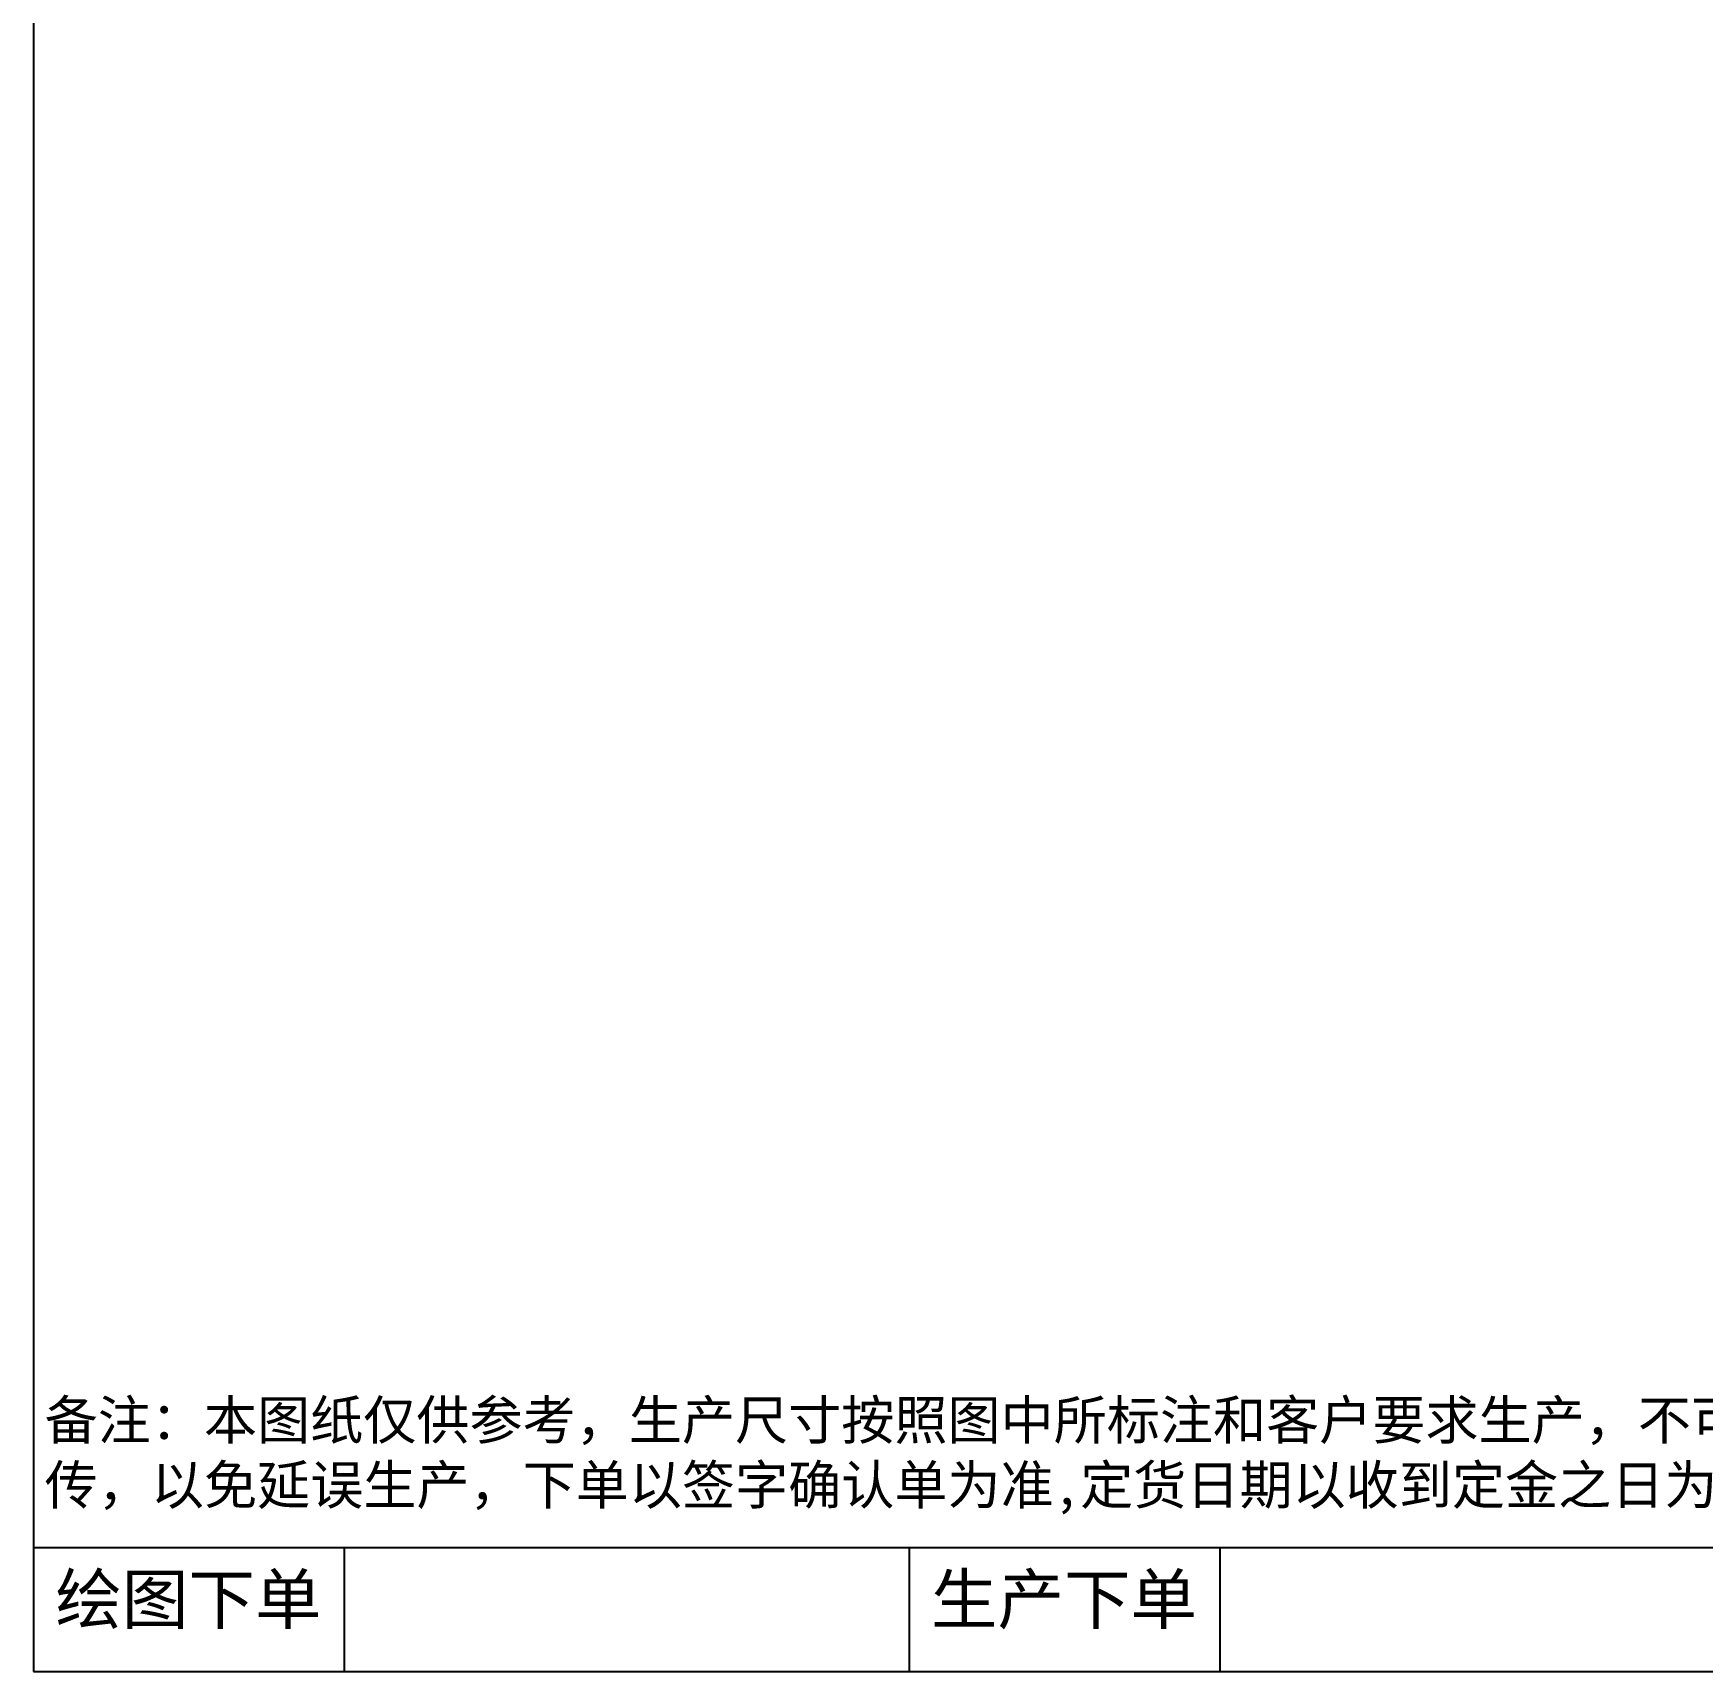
# Model space of a CAD drawing. Header units: millimetres. Extents: x -4199 to 23701, y -2708 to 11766.
# Drawn here: x -4199 to 610, y -2708 to 2011 of the extents above; entities that cross this region are included whole.
import ezdxf

# ---------------------------------------------------------------- set-up
doc = ezdxf.new("R2010")
doc.units = ezdxf.units.MM
doc.styles.add('宋体', font='')
doc.styles.add('工程字', font='')
doc.styles.get('宋体').set_extended_font_data('SimSun')
doc.styles.get('工程字').set_extended_font_data('SimSun')

# ---------------------------------------------------------------- blocks, each defined once
blk = doc.blocks.new('ORDER_FORM')
for p, q in [((0, 357.8), (11216.5, 357.8)), ((895.1, 357.8), (895.1, 0)), ((2522.6, 357.8), (2522.6, 0)), ((3417.7, 357.8), (3417.7, 0))]:
    blk.add_line(p, q)
at = {"color": 0, "ltscale": 10}
blk.add_lwpolyline([(0, 0), (13469.4, 0), (13469.4, 9437.9), (0, 9437.9)], close=True, dxfattribs=at)
at = {"color": 0, "attachment_point": 1, "style": '工程字'}
for s, insert, char_height, width in [('备注：本图纸仅供参考，生产尺寸按照图中所标注和客户要求生产，不可以比例测量，具体款式尺寸和颜色以生产实物为准。收到本传真后请核对并及时签字,确认回传，以免延误生产，下单以签字确认单为准,定货日期以收到定金之日为准，款清发货。 请认真核对此单，一经签字确认，其他任何信息均视为无效。', (32.4, 780.9), 112.168, 11184.079), ('绘图下单', (63.4, 278.8), 140.48, 924.665), ('生产下单', (2586, 278.8), 140.48, 924.665)]:
    blk.add_mtext(s, dxfattribs=dict(at, insert=insert, char_height=char_height, width=width))
at = {"color": 0, "style": '工程字'}
blk.add_attdef('TT', (4928.8, 8901), '', height=284.3, dxfattribs=at)
at = {"color": 0, "ltscale": 2, "style": '宋体'}
for tag, p, height in [('DHDW', (4659.3, 8462.2), 152.1), ('GDMC', (7468.2, 8462.2), 152.1), ('DHRQ', (10215.2, 8477.1), 121.7), ('ZMKS', (12169, 8472.4), 116.3), ('CPMC', (4656.5, 8110.8), 139.9), ('DDH', (10220.1, 8111), 152.1), ('FMKS', (12169, 8112.5), 116.3), ('MX', (12180.3, 7746.7), 136.9), ('BZ', (3610.6, 7651.7), 152.1), ('SL', (12180.3, 7388.2), 136.9), ('YS', (12194.7, 7042.4), 129.3), ('KX_LEFT', (12507.8, 6672.9), 129.3), ('KX_RIGHT', (13138.7, 6672.9), 129.3), ('WK', (12507.8, 6314.2), 129.3), ('NK', (13138.7, 6314.2), 129.3), ('ZMLS', (12173.1, 5962.6), 121.7), ('FMLS', (12174, 5606.7), 121.7), ('ST', (12174.3, 5249.5), 152.1), ('ZWS', (12164.8, 4904.6), 121.7), ('KQJG', (12174.3, 4517.5), 152.1), ('HYSL', (12174.3, 4176), 152.1), ('QC_GLASS', (12535.3, 3801.9), 129.3), ('QC_SEAL', (13097, 3801.9), 129.3), ('LZ_YES', (12401.1, 3444.1), 129.3), ('LZ_NO', (13106.1, 3444.1), 129.3), ('MM_YES', (12401.1, 3086.3), 129.3), ('MM_NO', (13106.1, 3086.3), 129.3), ('OUTER', (12401.1, 2728.5), 129.3), ('INNER', (13106.1, 2728.5), 129.3), ('QH', (12161.4, 2387), 152.1), ('GDK', (12590.3, 2059.6), 129.3), ('DXK', (12819.2, 2076.1), 98), ('GXK', (13219.4, 2075.7), 98), ('PDK', (12589.5, 1739.1), 129.3), ('PXK', (12818.4, 1755.6), 98), ('DJ', (12589.5, 1437.2), 129.3), ('DJG', (12818.4, 1453.7), 98), ('MSHD', (12180.6, 1133.8), 152.1), ('BZ_QB', (12512.6, 767.3), 129.3), ('BZ_MX', (13135, 767.3), 129.3), ('HHXD', (1009.3, 108.1), 152.1)]:
    blk.add_attdef(tag, p, '', height=height, dxfattribs=at)

msp = doc.modelspace()

# ---------------------------------------------------------------- block references
msp.add_blockref('ORDER_FORM', (-4199.29, -2708.45))

doc.saveas('drawing.dxf')
